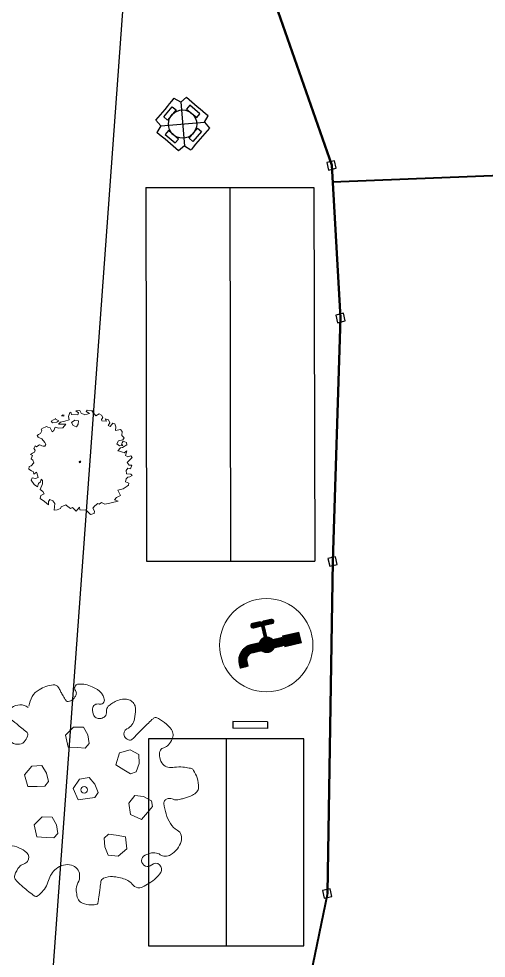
# Model space of a CAD drawing. Extents: x 2080 to 102399, y 2071 to 93424.
# Drawn here: x 88604 to 89146, y 80874 to 81964 of the extents above; entities that cross this region are included whole.
import ezdxf

# ---------------------------------------------------------------- set-up
doc = ezdxf.new("R2010")
doc.units = 0
doc.header["$LTSCALE"] = 20
doc.header["$MEASUREMENT"] = 0
doc.linetypes.add('ACAD_ISO02W100', pattern=[15, 12, -3])
doc.linetypes.add('ACAD_ISO07W100', pattern=[3, 0, -3])
for name, color, linetype, lineweight in [('COUNTRY FENCE', 13, 'ACAD_ISO02W100', 50), ('fence', 13, 'FENCELINE2', 40), ('Mango tree', 96, 'Continuous', 5), ('metre box', 252, 'Continuous', 25), ('naval tree', 105, 'Continuous', 9), ('sappotta', 114, 'Continuous', 5), ('STONE', 2, 'Continuous', 30), ('tree1', 110, 'Continuous', 9), ('water tap', 160, 'Continuous', 5)]:
    doc.layers.add(name, color=color, linetype=linetype, lineweight=lineweight)
for name, color, linetype in [('DIMLINE', 254, 'Continuous'), ('ELEC', 11, 'Continuous'), ('road', 2, 'Continuous'), ('Roof lilne', 31, 'Continuous')]:
    doc.layers.add(name, color=color, linetype=linetype)
doc.linetypes.add('FENCELINE2', pattern='A,0.25,-0.1,[132,ltypeshp.shx,S=0.1,R=0,X=-0.1,Y=0],-0.1,1', length=1.45)
pattern_1 = [(90, (-364.8170613, -379.7973528), (-0.0046875, 7e-19), [])]
pattern_2 = [(45, (-364.8170613, -379.7973528), (-0.003314563037, 0.003314563037), [])]

# ---------------------------------------------------------------- blocks, each defined once
blk = doc.blocks.new('water tap')
at = {"layer": 'water tap'}
h = blk.add_hatch(dxfattribs=at)
h.set_pattern_fill('ANSI31', color=256, scale=0.0375, angle=45, style=0)
h.set_pattern_definition(pattern_1)
h.paths.add_polyline_path([(0.162, -0.18, 1), (0.162, -0.112), (0.058, -0.112, -0.451748), (0.007, -0.112), (-0.097, -0.112, 1), (-0.097, -0.18), (0.013, -0.18, -0.306585), (0.052, -0.18)])
h = blk.add_hatch(dxfattribs=at)
h.set_pattern_fill('ANSI31', color=256, scale=0.0375, style=0)
h.set_pattern_definition(pattern_2)
h.paths.add_polyline_path([(0.051, -0.18, 0.299769), (0.014, -0.18), (0.014, -0.341, -0.087123), (0.051, -0.342)])
h = blk.add_hatch(dxfattribs=at)
h.set_pattern_fill('ANSI31', color=256, scale=0.0375, style=0)
h.set_pattern_definition(pattern_2)
h.paths.add_polyline_path([(-0.066, -0.513), (-0.06, -0.513, 0.503792), (0.115, -0.513), (0.266, -0.513), (0.266, -0.397), (0.123, -0.397, 0.598941), (-0.068, -0.397), (-0.182, -0.397, 0.414214), (-0.407, -0.622), (-0.407, -0.68), (-0.291, -0.68), (-0.291, -0.588, -0.245775), (-0.216, -0.513)])
h = blk.add_hatch(dxfattribs=at)
h.set_pattern_fill('ANSI31', color=256, scale=0.0375, angle=45, style=0)
h.set_pattern_definition(pattern_1)
h.paths.add_polyline_path([(0.503, -0.531), (0.503, -0.376), (0.266, -0.376), (0.266, -0.531)])
at = {"layer": 'water tap', "lineweight": 5}
for p, q in [((-0.097, -0.112), (0.007, -0.112)), ((0.007, -0.112), (-0.097, -0.112)), ((0.058, -0.112), (0.162, -0.112)), ((0.162, -0.112), (0.058, -0.112)), ((-0.097, -0.18), (0.014, -0.18)), ((0.014, -0.18), (0.014, -0.341)), ((0.051, -0.18), (0.162, -0.18)), ((0.051, -0.18), (0.051, -0.342)), ((0.266, -0.376), (0.503, -0.376)), ((0.266, -0.376), (0.266, -0.531)), ((0.503, -0.376), (0.503, -0.531)), ((-0.066, -0.513), (-0.216, -0.513)), ((-0.068, -0.397), (-0.182, -0.397)), ((-0.06, -0.513), (-0.066, -0.513)), ((0.115, -0.513), (0.266, -0.513)), ((0.123, -0.397), (0.266, -0.397)), ((-0.407, -0.68), (-0.407, -0.622)), ((-0.291, -0.68), (-0.291, -0.588)), ((0.266, -0.531), (0.503, -0.531)), ((-0.407, -0.68), (-0.291, -0.68))]:
    blk.add_line(p, q, dxfattribs=at)
at = {"layer": 'water tap', "linetype": 'ACAD_ISO07W100', "lineweight": 5, "ltscale": 0.005}
for p, q in [((-0.373, -0.68), (-0.435, -0.797)), ((-0.363, -0.68), (-0.397, -0.797)), ((-0.349, -0.68), (-0.349, -0.793)), ((-0.335, -0.68), (-0.3, -0.797)), ((-0.324, -0.68), (-0.263, -0.797))]:
    blk.add_line(p, q, dxfattribs=at)
at = {"layer": 'water tap', "color": 80, "lineweight": 5}
blk.add_circle((0.019, -0.452), 0.648, dxfattribs=at)
at = {"layer": 'water tap', "lineweight": 5}
for centre, radius, start, end in [((-0.097, -0.146), 0.0341, 90, 270), ((0.032, -0.09), 0.0341, 221.3781, 318.6219), ((0.162, -0.146), 0.0341, 270, 90), ((0.032, -0.208), 0.0341, 55.9105, 124.0895), ((0.028, -0.448), 0.109, 28.1618, 151.8382), ((-0.182, -0.622), 0.225, 90, 180), ((-0.182, -0.622), 0.114, 107.3836, 162.6164), ((0.028, -0.448), 0.109, 216.5228, 323.4772)]:
    blk.add_arc(centre, radius, start, end, dxfattribs=at)
blk = doc.blocks.new('tree1')
at = {"layer": 'tree1', "lineweight": 5}
blk.add_lwpolyline([(2246.412, 2115.1826, -0.112663), (2246.4436, 2115.2327, -0.117589), (2246.492, 2115.2624, -0.108853), (2246.5788, 2115.2711, -0.296704), (2246.6053, 2115.2491, -0.01094), (2246.612, 2115.2254, 0.0113), (2246.6186, 2115.2025, 0.005127), (2246.6282, 2115.1726, 0.015033), (2246.6319, 2115.1626, 0.306227), (2246.6423, 2115.1556, 0.11667), (2246.6719, 2115.1626, 0.080255), (2246.6872, 2115.1736, 0.078689), (2246.6986, 2115.1892, 0.243774), (2246.6984, 2115.2094, -0.250701), (2246.6986, 2115.2292, -0.328651), (2246.7264, 2115.2422, -0.116616), (2246.7985, 2115.2092, -0.030845), (2246.8248, 2115.186, -0.050087), (2246.8385, 2115.1692, -0.076938), (2246.8477, 2115.1493, -0.062317), (2246.8518, 2115.1226, -0.579697), (2246.8158, 2115.1005, 0.475121), (2246.7719, 2115.0827, 0.129849), (2246.7703, 2115.0429, 0.212231), (2246.7852, 2115.0228, 0.129571), (2246.8094, 2115.0164, 0.139513), (2246.8318, 2115.0228, 0.231404), (2246.8485, 2115.0492, -0.228797), (2246.8652, 2115.076, -0.051526), (2246.8895, 2115.0881, -0.046499), (2246.9185, 2115.096, -0.068146), (2246.9558, 2115.0974, -0.083931), (2246.9851, 2115.0893, -0.129613), (2247.0074, 2115.0709, -0.123758), (2247.0184, 2115.0427, -0.09899), (2247.0169, 2115.0207, -0.039936), (2246.9984, 2114.9695, -0.22703), (2246.9418, 2114.9219, 0.41151), (2246.9185, 2114.883, 0.187353), (2246.9366, 2114.8573, 0.279738), (2246.9585, 2114.8563, 0.024255), (2246.9845, 2114.8724, -0.013213), (2247.0318, 2114.9029, -0.005001), (2247.0972, 2114.942, -0.023312), (2247.1117, 2114.9495, -0.276075), (2247.1247, 2114.9482, -0.060003), (2247.165, 2114.9096, -0.073357), (2247.1952, 2114.8595, -0.14541), (2247.1984, 2114.8297, -0.115891), (2247.1871, 2114.8041, -0.080667), (2247.1584, 2114.7764, -0.146196), (2247.1274, 2114.7664, 0.199095), (2247.1051, 2114.7565, 0.110057), (2247.0965, 2114.7421, 0.070134), (2247.0917, 2114.7165, 0.127178), (2247.1011, 2114.6728, 0.173991), (2247.1251, 2114.65, 0.084989), (2247.1627, 2114.6404, -0.065757), (2247.2117, 2114.63, -0.015835), (2247.246, 2114.6166, -0.041694), (2247.2583, 2114.61, -0.171023), (2247.2682, 2114.5973, -0.055511), (2247.2783, 2114.5501, -0.086573), (2247.2741, 2114.492, -0.193215), (2247.2583, 2114.4702, -0.079513), (2247.2283, 2114.4574, -0.051396), (2247.1784, 2114.4502, -0.009838), (2247.1555, 2114.4498, -0.013144), (2247.1384, 2114.4502, -0.142441), (2247.1136, 2114.4589, 0.12085), (2247.0851, 2114.4702, 0.414743), (2247.0551, 2114.4475, 0.108419), (2247.0651, 2114.3237, 0.145796), (2247.0955, 2114.2778, -0.218883), (2247.1117, 2114.2438, -0.129022), (2247.1028, 2114.2077, -0.098712), (2247.0717, 2114.1706, -0.089238), (2247.0254, 2114.1453, -0.142039), (2246.9918, 2114.144, -0.15262), (2246.966, 2114.1597, 0.140489), (2246.9385, 2114.1773, 0.072733), (2246.9124, 2114.1811, 0.056149), (2246.8785, 2114.1773, 1.162721), (2246.9039, 2114.1127, -0.889956), (2246.9451, 2114.0574, -0.057497), (2246.9104, 2114.0314, -0.050194), (2246.8652, 2114.0108, -0.027152), (2246.8206, 2113.9984, -0.081841), (2246.8052, 2113.9975, -0.259828), (2246.7712, 2114.0216, 0.154361), (2246.7252, 2114.0708, 0.023636), (2246.6897, 2114.0886, 0.036054), (2246.6652, 2114.0974, 0.113837), (2246.6116, 2114.0999, 0.255021), (2246.5919, 2114.0841, 0.010023), (2246.5791, 2114.0512, -0.006166), (2246.5586, 2113.9975, -0.000987), (2246.5476, 2113.9699, -0.004807), (2246.5453, 2113.9642, -0.301336), (2246.5397, 2113.9605, -0.053993), (2246.5053, 2113.9642, -0.098949), (2246.4573, 2113.9853, -0.166928), (2246.4387, 2114.0108, -0.074867), (2246.4362, 2114.0273, -0.033746), (2246.4387, 2114.0641, -0.147775), (2246.4582, 2114.1068, 0.143332), (2246.4787, 2114.1506, 0.320067), (2246.4453, 2114.2167, 0.243977), (2246.352, 2114.2172, 0.152147), (2246.2934, 2114.1598, -0.142431), (2246.2321, 2114.0974, -0.011977), (2246.2084, 2114.0848, -0.105797), (2246.2054, 2114.0841, -0.222083), (2246.1945, 2114.0886, -0.028252), (2246.1388, 2114.1573, -0.016572), (2246.113, 2114.1957, -0.046235), (2246.1055, 2114.2106, -0.232844), (2246.1075, 2114.2346, -0.094135), (2246.1455, 2114.2771, -0.151838), (2246.1726, 2114.2871, 0.157375), (2246.1988, 2114.2971, 0.39645), (2246.2059, 2114.3476, 0.167315), (2246.1188, 2114.4103, 0.155323), (2246.0594, 2114.4094, -0.172189), (2246.0055, 2114.4103, -0.057388), (2245.9658, 2114.4306, -0.091215), (2245.9455, 2114.4502, -0.156095), (2245.9337, 2114.4872, -0.117481), (2245.9455, 2114.5368, -0.096462), (2245.9705, 2114.5689, -0.124262), (2245.9989, 2114.5834, -0.245852), (2246.0304, 2114.5751, 0.213299), (2246.0655, 2114.5634, 0.132817), (2246.1271, 2114.5869, 0.292293), (2246.1388, 2114.6167, 0.386063), (2246.1096, 2114.6384, -0.189961), (2246.0455, 2114.6566, -0.113948), (2245.9805, 2114.7353, -0.173128), (2245.9722, 2114.8031, -0.141993), (2246.0028, 2114.8585, -0.2475), (2246.0388, 2114.8697, -0.069531), (2246.0598, 2114.8626, -0.066733), (2246.0788, 2114.8497, -0.27622), (2246.0909, 2114.811, 0.375875), (2246.1055, 2114.7831, 0.21129), (2246.1292, 2114.7842, 0.125177), (2246.1588, 2114.8097, 0.111486), (2246.1686, 2114.8338, 0.05123), (2246.1721, 2114.8896, 0.402904), (2246.0994, 2114.9595, -0.821492), (2246.0855, 2115.0294, -0.025063), (2246.1109, 2115.0385, -0.015882), (2246.1521, 2115.0494, -0.023816), (2246.2229, 2115.0623, -0.058964), (2246.2521, 2115.0627, -0.600057), (2246.2634, 2115.035, 0.391652), (2246.2654, 2114.9961, 0.173919), (2246.3078, 2114.9768, 0.206831), (2246.3454, 2114.9895, 0.108623), (2246.3674, 2115.0202, 0.273193), (2246.3654, 2115.0361, 0.000005), (2246.342, 2115.066, -0.000002), (2246.3187, 2115.096, -0.000001), (2246.2838, 2115.1409, -0.000003), (2246.2721, 2115.1559, -0.378508), (2246.2729, 2115.1687, -0.089675), (2246.3121, 2115.1959, -0.160885), (2246.3619, 2115.2013, -0.160398), (2246.4054, 2115.1759)], format="xyb", dxfattribs=at)
for points in [[(2246.5818, 2114.8963), (2246.5828, 2114.9683), (2246.6395, 2115.0036), (2246.6962, 2114.9898), (2246.7102, 2114.9394), (2246.7067, 2114.8884), (2246.6775, 2114.8681), (2246.635, 2114.8807)], [(2246.2995, 2114.7243), (2246.2955, 2114.7962), (2246.3496, 2114.8354), (2246.407, 2114.8256), (2246.4245, 2114.7764), (2246.4246, 2114.7252), (2246.397, 2114.7029), (2246.3536, 2114.7124)], [(2246.8317, 2114.7322), (2246.867, 2114.7949), (2246.9337, 2114.7989), (2246.9768, 2114.7597), (2246.9651, 2114.7087), (2246.9376, 2114.6656), (2246.9023, 2114.6617), (2246.8709, 2114.693)], [(2246.5688, 2114.5813), (2246.5557, 2114.6521), (2246.6043, 2114.6978), (2246.6626, 2114.6954), (2246.6862, 2114.6488), (2246.6928, 2114.5981), (2246.6682, 2114.5724), (2246.624, 2114.5764)], [(2246.2835, 2114.424), (2246.2845, 2114.496), (2246.3411, 2114.5313), (2246.3978, 2114.5176), (2246.4119, 2114.4672), (2246.4084, 2114.4162), (2246.3793, 2114.3959), (2246.3367, 2114.4084)], [(2246.9054, 2114.3847), (2246.8484, 2114.4286), (2246.8541, 2114.4952), (2246.8991, 2114.5323), (2246.9478, 2114.5133), (2246.9866, 2114.4799), (2246.9854, 2114.4444), (2246.9498, 2114.4179)], [(2246.7912, 2114.3085), (2246.7834, 2114.2369), (2246.7236, 2114.2071), (2246.6685, 2114.2261), (2246.6593, 2114.2776), (2246.6675, 2114.3281), (2246.6985, 2114.3456), (2246.7397, 2114.3291)]]:
    blk.add_lwpolyline(points, close=True, dxfattribs=at)
blk.add_circle((2246.6167, 2114.6306), 0.0191, dxfattribs=at)
blk = doc.blocks.new('NEEM')
at = {"layer": 'sappotta', "linetype": 'Continuous'}
for p, q in [((-0.359, 1.043), (-0.396, 1.016)), ((-0.345, 1.011), (-0.34, 1.039)), ((-0.213, 1.092), (-0.242, 1.007)), ((-0.191, 1.099), (-0.213, 1.092)), ((-0.177, 1.048), (-0.191, 1.099)), ((-0.043, 1.039), (-0.177, 1.048)), ((0.003, 1.132), (-0.083, 1.127)), ((-0.083, 1.127), (-0.023, 1.083)), ((-0.023, 1.083), (-0.043, 1.039)), ((0.03, 1.077), (0.003, 1.132)), ((0.114, 1.043), (0.03, 1.077)), ((0.216, 1.072), (0.114, 1.043)), ((0.162, 1.144), (0.142, 1.112)), ((0.142, 1.112), (0.216, 1.072)), ((0.283, 1.13), (0.162, 1.144)), ((0.267, 1.123), (0.283, 1.13)), ((0.351, 1.016), (0.267, 1.123)), ((0.421, 1.063), (0.351, 1.016)), ((0.473, 1.03), (0.421, 1.063)), ((0.501, 0.982), (0.473, 1.03)), ((-0.517, 0.963), (-0.614, 0.901)), ((-0.614, 0.901), (-0.589, 0.87)), ((-0.589, 0.87), (-0.494, 0.884)), ((-0.521, 0.945), (-0.521, 0.945)), ((-0.449, 0.913), (-0.521, 0.945)), ((-0.494, 0.884), (-0.449, 0.913)), ((-0.415, 0.884), (-0.459, 0.839)), ((-0.459, 0.839), (-0.303, 0.837)), ((-0.32, 0.906), (-0.415, 0.884)), ((-0.396, 1.016), (-0.345, 1.011)), ((-0.303, 0.837), (-0.361, 0.762)), ((-0.23, 0.935), (-0.32, 0.906)), ((-0.242, 1.007), (-0.23, 0.935)), ((-0.108, 0.922), (-0.177, 0.872)), ((-0.177, 0.872), (-0.139, 0.809)), ((-0.027, 0.908), (-0.108, 0.922)), ((-0.067, 0.78), (-0.034, 0.839)), ((-0.034, 0.839), (-0.027, 0.908)), ((0.472, 0.942), (0.501, 0.982)), ((0.483, 0.908), (0.472, 0.942)), ((0.581, 0.9), (0.483, 0.908)), ((0.551, 0.95), (0.581, 0.9)), ((0.627, 0.928), (0.551, 0.95)), ((0.616, 0.806), (0.654, 0.87)), ((0.654, 0.87), (0.627, 0.928)), ((0.715, 0.86), (0.66, 0.788)), ((0.762, 0.844), (0.715, 0.86)), ((0.783, 0.779), (0.762, 0.844)), ((-0.892, 0.613), (-0.923, 0.594)), ((-0.85, 0.638), (-0.892, 0.613)), ((-0.818, 0.692), (-0.85, 0.638)), ((-0.783, 0.757), (-0.83, 0.729)), ((-0.83, 0.729), (-0.826, 0.714)), ((-0.826, 0.714), (-0.818, 0.692)), ((-0.749, 0.774), (-0.783, 0.757)), ((-0.717, 0.789), (-0.749, 0.774)), ((-0.689, 0.772), (-0.717, 0.789)), ((-0.638, 0.758), (-0.689, 0.772)), ((-0.598, 0.672), (-0.638, 0.758)), ((-0.562, 0.699), (-0.598, 0.672)), ((-0.533, 0.776), (-0.562, 0.699)), ((-0.452, 0.75), (-0.533, 0.776)), ((-0.361, 0.762), (-0.452, 0.75)), ((-0.139, 0.809), (-0.067, 0.78)), ((0.66, 0.788), (0.616, 0.806)), ((0.776, 0.704), (0.783, 0.779)), ((0.888, 0.723), (0.776, 0.704)), ((0.924, 0.679), (0.888, 0.723)), ((0.913, 0.591), (0.924, 0.679)), ((-0.923, 0.594), (-0.895, 0.555)), ((-0.895, 0.555), (-0.868, 0.54)), ((-0.868, 0.54), (-0.818, 0.517)), ((-0.818, 0.517), (-0.752, 0.44)), ((-0.752, 0.44), (-0.735, 0.394)), ((0.804, 0.415), (0.84, 0.475)), ((0.86, 0.367), (0.804, 0.415)), ((0.84, 0.475), (0.934, 0.5)), ((0.917, 0.437), (0.904, 0.404)), ((0.964, 0.541), (0.913, 0.591)), ((0.942, 0.471), (0.917, 0.437)), ((0.934, 0.5), (0.964, 0.541)), ((1.014, 0.439), (0.942, 0.471)), ((1.018, 0.389), (1.014, 0.439)), ((-1.023, 0.208), (-1.062, 0.182)), ((-0.978, 0.229), (-1.023, 0.208)), ((-0.96, 0.366), (-0.994, 0.31)), ((-0.994, 0.31), (-0.961, 0.275)), ((-0.961, 0.275), (-0.978, 0.229)), ((-0.935, 0.345), (-0.96, 0.366)), ((-0.908, 0.372), (-0.935, 0.345)), ((-0.87, 0.389), (-0.908, 0.372)), ((-0.846, 0.386), (-0.87, 0.389)), ((-0.821, 0.367), (-0.846, 0.386)), ((-0.788, 0.359), (-0.821, 0.367)), ((-0.757, 0.361), (-0.788, 0.359)), ((-0.735, 0.394), (-0.757, 0.361)), ((0.829, 0.259), (0.888, 0.326)), ((0.838, 0.262), (0.829, 0.259)), ((0.931, 0.228), (0.838, 0.262)), ((0.933, 0.378), (0.86, 0.367)), ((0.888, 0.326), (0.93, 0.332)), ((0.904, 0.404), (0.933, 0.378)), ((0.93, 0.332), (1.018, 0.389)), ((0.962, 0.217), (0.931, 0.228)), ((1.025, 0.259), (0.962, 0.217)), ((0.996, 0.16), (1.025, 0.259)), ((-1.062, 0.182), (-1.02, 0.162)), ((-1.02, 0.162), (-1.049, 0.084)), ((-1.049, 0.084), (-1.017, 0.059)), ((-1.017, 0.059), (-0.991, -0.002)), ((0.02, 0.041), (-0.009, 0.024)), ((-0.009, 0.024), (0, 0)), ((0, 0), (0.014, 0.011)), ((0.014, 0.011), (0.027, 0.031)), ((1.046, 0.129), (0.996, 0.16)), ((1.029, 0.011), (1.074, 0.049)), ((1.074, -0.047), (1.029, 0.011)), ((1.109, 0.149), (1.046, 0.129)), ((1.074, 0.049), (1.137, 0.114)), ((1.137, 0.114), (1.109, 0.149)), ((-1.097, -0.077), (-1.098, -0.14)), ((-1.098, -0.14), (-1.044, -0.173)), ((-1.048, -0.062), (-1.097, -0.077)), ((-0.991, -0.002), (-1.048, -0.062)), ((-1.044, -0.173), (-1.007, -0.185)), ((-1.007, -0.185), (-0.992, -0.244)), ((-0.992, -0.244), (-0.937, -0.198)), ((-0.937, -0.198), (-0.93, -0.213)), ((1.007, -0.166), (1.046, -0.114)), ((1.016, -0.234), (1.007, -0.166)), ((1.046, -0.114), (1.1, -0.129)), ((1.129, -0.047), (1.074, -0.047)), ((1.1, -0.129), (1.129, -0.047)), ((-1.025, -0.325), (-1.052, -0.378)), ((-1.052, -0.378), (-0.982, -0.471)), ((-0.953, -0.336), (-1.025, -0.325)), ((-0.902, -0.318), (-0.953, -0.336)), ((-0.93, -0.213), (-0.902, -0.318)), ((-0.848, -0.411), (-0.837, -0.355)), ((-0.837, -0.355), (-0.803, -0.383)), ((-0.803, -0.383), (-0.803, -0.452)), ((0.992, -0.411), (1.004, -0.349)), ((1.004, -0.349), (1.045, -0.311)), ((1.11, -0.243), (1.016, -0.234)), ((1.045, -0.311), (1.083, -0.306)), ((1.083, -0.306), (1.137, -0.273)), ((1.137, -0.273), (1.11, -0.243)), ((-0.982, -0.471), (-0.91, -0.516)), ((-0.91, -0.516), (-0.888, -0.446)), ((-0.888, -0.446), (-0.848, -0.411)), ((-0.803, -0.452), (-0.853, -0.576)), ((-0.853, -0.576), (-0.797, -0.619)), ((0.826, -0.591), (0.943, -0.565)), ((0.887, -0.704), (0.826, -0.591)), ((0.943, -0.565), (1.032, -0.503)), ((1.066, -0.443), (0.992, -0.411)), ((1.032, -0.503), (1.061, -0.484)), ((1.061, -0.484), (1.066, -0.443)), ((-0.844, -0.71), (-0.852, -0.77)), ((-0.852, -0.77), (-0.758, -0.838)), ((-0.766, -0.668), (-0.844, -0.71)), ((-0.797, -0.619), (-0.766, -0.668)), ((-0.676, -0.836), (-0.649, -0.791)), ((-0.649, -0.791), (-0.582, -0.82)), ((0.751, -0.797), (0.797, -0.747)), ((0.834, -0.828), (0.751, -0.797)), ((0.797, -0.747), (0.887, -0.704)), ((-0.758, -0.838), (-0.675, -0.912)), ((-0.675, -0.912), (-0.676, -0.836)), ((-0.582, -0.82), (-0.534, -0.881)), ((-0.534, -0.881), (-0.554, -1.025)), ((-0.554, -1.025), (-0.486, -1.015)), ((-0.486, -1.015), (-0.413, -0.988)), ((-0.413, -0.988), (-0.401, -0.955)), ((-0.401, -0.955), (-0.302, -0.907)), ((-0.302, -0.907), (-0.286, -0.926)), ((-0.286, -0.926), (-0.197, -0.986)), ((-0.197, -0.986), (-0.157, -0.969)), ((-0.157, -0.969), (-0.078, -1.049)), ((-0.078, -1.049), (-0.006, -0.96)), ((-0.006, -0.96), (0.006, -1.017)), ((0.287, -0.982), (0.327, -0.932)), ((0.324, -1.046), (0.287, -0.982)), ((0.327, -0.932), (0.391, -0.879)), ((0.391, -0.879), (0.423, -0.897)), ((0.423, -0.897), (0.47, -0.86)), ((0.47, -0.86), (0.543, -0.896)), ((0.543, -0.896), (0.652, -0.871)), ((0.652, -0.871), (0.68, -0.867)), ((0.68, -0.867), (0.834, -0.828)), ((0.006, -1.017), (0.139, -1.026)), ((0.139, -1.026), (0.236, -1.115)), ((0.236, -1.115), (0.314, -1.096)), ((0.314, -1.096), (0.324, -1.046))]:
    blk.add_line(p, q, dxfattribs=at)
blk = doc.blocks.new('A$C14366D1A')
at = {"layer": 'Roof lilne'}
for p, q in [((-206.7, -118.3), (-206.7, 76.7)), ((-206.7, 76.7), (226.8, 76.7)), ((226.8, -118.3), (226.8, 76.7)), ((-206.7, -20.8), (226.8, -20.8)), ((-206.7, -118.3), (226.8, -118.3))]:
    blk.add_line(p, q, dxfattribs=at)
blk = doc.blocks.new('A$C2E3D03D7')
at = {"layer": 'ELEC', "linetype": 'Continuous', "ltscale": 0.5}
for p, q in [((30.6, 56), (23.4, 61.2)), ((30.6, 56), (37.8, 61.2)), ((30.6, 56), (30.6, 5.2)), ((5.2, 30.6), (0, 37.8)), ((56, 30.6), (61.2, 37.8)), ((5.2, 30.6), (0, 23.4)), ((5.2, 30.6), (56, 30.6)), ((56, 30.6), (61.2, 23.4)), ((30.6, 5.2), (23.4, 0)), ((30.6, 5.2), (37.8, 0))]:
    blk.add_line(p, q, dxfattribs=at)
for points in [[(9.5, 40.9), (20.3, 51.7), (24.4, 47.6), (13.6, 36.8)], [(51.7, 40.9), (40.9, 51.7), (36.8, 47.6), (47.6, 36.8)], [(9.5, 20.3), (20.3, 9.5), (24.4, 13.6), (13.6, 24.4)], [(51.7, 20.3), (40.9, 9.5), (36.8, 13.6), (47.6, 24.4)]]:
    blk.add_lwpolyline(points, close=True, dxfattribs=at)
blk.add_circle((30.6, 30.6), 16.4, dxfattribs=at)
for centre, start, end in [((-373.6, 434.8), 313.2624, 316.7376), ((434.8, 434.8), 223.2624, 226.7376), ((-373.6, -373.6), 43.2624, 46.7376), ((434.8, -373.6), 133.2624, 136.7376)]:
    blk.add_arc(centre, 545.1, start, end, dxfattribs=at)
blk = doc.blocks.new('A$C18E941B8')
at = {"color": 31, "ltscale": 0.5}
blk.add_line((0, 0), (0, -240), dxfattribs=at)
blk.add_lwpolyline([(-90, -240), (90, -240), (90, 0), (-90, 0)], close=True, dxfattribs=at)

msp = doc.modelspace()

# ---------------------------------------------------------------- linework, layer by layer
at = {"layer": 'COUNTRY FENCE', "linetype": 'Continuous'}
msp.add_lwpolyline([(88961.79, 80949.576), (88968.076, 81334.768), (88977.098, 81617.223), (88966.85, 81794.237), (88899.154, 81987.793)], dxfattribs=at)
at = {"layer": 'fence', "linetype": 'Continuous', "ltscale": 0.5}
msp.add_line((88967.972, 81774.858), (93570.984, 81955.588), dxfattribs=at)
at = {"layer": 'fence', "linetype": 'Continuous'}
msp.add_lwpolyline([(88961.79, 80949.576), (88902.651, 80663.133)], dxfattribs=at)
at = {"layer": 'metre box', "linetype": 'Continuous', "ltscale": 0.5}
for p, q in [((88852.2, 81148.845), (88852.152, 81140.971)), ((88892.337, 81140.723), (88852.152, 81140.971)), ((88892.385, 81148.597), (88852.2, 81148.845)), ((88892.385, 81148.597), (88892.337, 81140.723))]:
    msp.add_line(p, q, dxfattribs=at)
at = {"layer": 'road', "ltscale": 0.5}
msp.add_line((88735.58, 82128.746), (88643.34, 80860.555), dxfattribs=at)
at = {"layer": 'STONE', "linetype": 'Continuous', "ltscale": 0.5}
for points in [[(88963.326, 81788.524), (88972.149, 81790.563), (88970.11, 81799.386), (88961.287, 81797.347)], [(88973.574, 81611.51), (88982.397, 81613.55), (88980.357, 81622.373), (88971.534, 81620.333)], [(88964.552, 81329.056), (88973.375, 81331.095), (88971.335, 81339.918), (88962.512, 81337.879)], [(88958.266, 80943.863), (88967.089, 80945.903), (88965.049, 80954.726), (88956.226, 80952.686)]]:
    msp.add_lwpolyline(points, close=True, dxfattribs=at)

# ---------------------------------------------------------------- block references
at = {"ltscale": 0.5}
msp.add_blockref('A$C18E941B8', (88844.347, 81128.54), dxfattribs=at)
at = {"layer": 'DIMLINE', "rotation": 270.1046211589176}
msp.add_blockref('A$C14366D1A', (88869.982, 81561.651), dxfattribs=at)
at = {"layer": 'ELEC', "linetype": 'Continuous', "ltscale": 0.5, "rotation": 4.838476962189209}
msp.add_blockref('A$C2E3D03D7', (88765.89, 81808.808), dxfattribs=at)
at = {"layer": 'Mango tree', "linetype": 'Continuous', "xscale": 53.58483175380388, "yscale": 53.58483175380388, "zscale": 53.58483175380388}
msp.add_blockref('NEEM', (88674.387, 81448.868, 0.007), dxfattribs=at)
at = {"layer": 'naval tree', "linetype": 'Continuous', "xscale": 197.8580632823544, "yscale": 197.8580632823544, "zscale": 197.8580632823544, "rotation": 13.01607038379527}
msp.add_blockref('tree1', (-250177.676, -426692.062), dxfattribs=at)
at = {"layer": 'water tap', "xscale": 83.5087554438143, "yscale": 83.5087554438143, "zscale": 83.5087554438143, "rotation": 13.01607038379361}
msp.add_blockref('water tap', (88880.889, 81273.751), dxfattribs=at)

doc.saveas('drawing.dxf')
